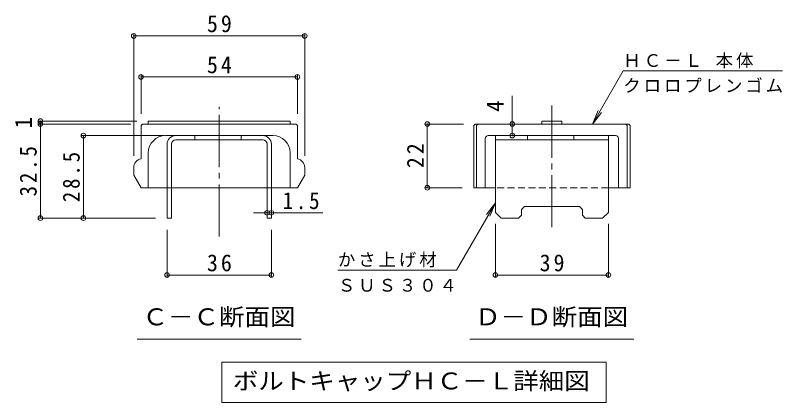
# Model space of a CAD drawing. Units: millimetres on the paper, enlarged 4 times, with parts at other scales. Extents: x -1070 to 1072, y -788 to 743.
# Drawn here: x 542 to 1072, y -670 to -402 of the extents above; entities that cross this region are included whole.
import ezdxf
from ezdxf.enums import TextEntityAlignment as Align

# ---------------------------------------------------------------- set-up
doc = ezdxf.new("R2010")
doc.units = ezdxf.units.MM
doc.header["$LTSCALE"] = 4
doc.header["$PDMODE"] = 32
doc.header["$PDSIZE"] = 3.2
doc.linetypes.add('CHAIN2', pattern=[12, 9, -1, 1, -1])
doc.linetypes.add('DASHED1', pattern=[1.8, 1.2, -0.6])
for name, color, linetype, lineweight in [('D-4', 7, 'Continuous', 9), ('D-5', 7, 'Continuous', 9), ('D-7', 6, 'Continuous', 5), ('D-8', 4, 'Continuous', 9)]:
    doc.layers.add(name, color=color, linetype=linetype, lineweight=lineweight)
doc.styles.add('ＭＳ ゴシック', font='')
doc.styles.get('ＭＳ ゴシック').set_extended_font_data('MS Gothic')

msp = doc.modelspace()

# ---------------------------------------------------------------- linework, layer by layer
at = {"layer": 'D-4'}
for p, q in [((623.905, -415.455), (623.905, -499.543)), ((623.905, -416.655), (741.904, -416.655)), ((741.904, -415.455), (741.904, -499.543)), ((628.904, -443.844), (628.904, -470.543)), ((736.904, -443.844), (736.904, -470.542)), ((940.706, -477.543), (961.869, -440.888)), ((1071.869, -440.888), (961.869, -440.888)), ((628.904, -445.044), (736.904, -445.044)), ((885.18, -477.543), (885.18, -458.121)), ((940.706, -477.543), (944.533, -468.304)), ((940.706, -477.543), (946.794, -469.609)), ((558.256, -475.542), (625.904, -475.542)), ((559.456, -477.543), (559.456, -475.542)), ((558.256, -477.543), (621.905, -477.543)), ((559.456, -542.543), (559.456, -477.543)), ((825.337, -477.543), (851.574, -477.543)), ((826.537, -477.543), (826.537, -521.543)), ((885.18, -485.543), (885.18, -477.543)), ((587.947, -485.543), (644.904, -485.543)), ((589.147, -542.543), (589.147, -485.543)), ((825.337, -521.543), (850.574, -521.543)), ((873.574, -532.043), (846.808, -578.403)), ((873.574, -532.043), (867.486, -539.976)), ((873.574, -532.043), (869.747, -541.281)), ((715.904, -538.876), (706.493, -538.876)), ((715.904, -538.876), (718.904, -538.876)), ((718.904, -538.876), (754.321, -538.876)), ((558.256, -542.543), (638.904, -542.543)), ((646.904, -583.044), (646.904, -550.543)), ((718.904, -583.044), (718.904, -550.543)), ((873.574, -583.044), (873.574, -546.543)), ((951.574, -583.044), (951.574, -546.543)), ((718.904, -581.844), (646.904, -581.844)), ((764.808, -578.403), (846.808, -578.403)), ((951.574, -581.844), (873.574, -581.844))]:
    msp.add_line(p, q, dxfattribs=at)
for p in [(623.905, -416.655), (741.904, -416.655), (628.904, -445.044), (736.904, -445.044), (559.456, -475.542), (559.456, -477.543), (826.537, -477.543), (885.18, -477.543), (589.147, -485.543), (885.18, -485.543), (826.537, -521.543), (715.904, -538.876), (718.904, -538.876), (559.456, -542.543), (589.147, -542.543), (646.904, -581.844), (718.904, -581.844), (873.574, -581.844), (951.574, -581.844)]:
    msp.add_point(p, dxfattribs=at)
at = {"layer": 'D-5'}
for p, q in [((626.304, -626.108), (739.504, -626.108)), ((855.974, -626.108), (969.174, -626.108)), ((684.586, -642), (684.586, -670)), ((684.586, -642), (950, -642)), ((950, -642), (950, -670)), ((684.586, -670), (950, -670))]:
    msp.add_line(p, q, dxfattribs=at)
at = {"layer": 'D-7', "linetype": 'CHAIN2'}
for p, q in [((682.904, -555.255), (682.904, -465.753)), ((912.574, -464.849), (912.574, -550.697))]:
    msp.add_line(p, q, dxfattribs=at)
at = {"layer": 'D-7'}
for p, q in [((633.904, -477.543), (633.904, -475.542)), ((633.904, -475.542), (731.904, -475.542)), ((731.904, -477.543), (731.904, -475.542)), ((905.667, -475.543), (905.667, -477.543)), ((919.481, -475.543), (905.667, -475.543)), ((919.481, -475.543), (919.481, -477.543)), ((628.904, -478.543), (629.905, -477.543)), ((628.904, -478.543), (628.904, -501.626)), ((735.905, -477.543), (629.905, -477.543)), ((858.574, -478.543), (859.574, -477.543)), ((858.574, -478.543), (858.574, -521.543)), ((965.573, -477.543), (859.574, -477.543)), ((860.574, -478.543), (861.574, -477.543)), ((860.574, -478.543), (860.574, -521.543)), ((964.574, -478.543), (963.573, -477.543)), ((964.574, -478.543), (964.574, -521.543)), ((966.574, -478.543), (965.573, -477.543)), ((966.574, -478.543), (966.574, -521.543)), ((645.905, -485.543), (719.904, -485.543)), ((956.574, -485.543), (868.574, -485.543)), ((866.574, -487.543), (866.574, -521.543)), ((958.574, -487.543), (958.574, -521.543)), ((633.904, -497.542), (633.904, -521.543)), ((731.905, -497.542), (731.905, -521.543)), ((623.905, -507.543), (623.905, -512.882)), ((741.904, -507.543), (741.904, -512.882)), ((628.904, -521.543), (623.905, -512.882)), ((736.904, -521.543), (741.904, -512.882)), ((628.904, -521.543), (646.904, -521.543)), ((649.904, -521.543), (715.904, -521.543)), ((718.904, -521.543), (736.904, -521.543)), ((873.574, -521.543), (858.574, -521.543)), ((966.574, -521.543), (951.574, -521.543))]:
    msp.add_line(p, q, dxfattribs=at)
at = {"layer": 'D-7', "linetype": 'DASHED1'}
for p, q in [((646.904, -521.543), (649.904, -521.543)), ((715.904, -521.543), (718.904, -521.543)), ((951.574, -521.543), (873.574, -521.543))]:
    msp.add_line(p, q, dxfattribs=at)
at = {"layer": 'D-7'}
msp.add_lwpolyline([(735.905, -477.543), (736.904, -478.542), (736.904, -501.626)], dxfattribs=at)
for centre, radius, start, end in [((645.905, -497.542), 12, 90, 180), ((719.904, -497.542), 12, 0, 90), ((868.574, -487.543), 2, 90, 180), ((956.574, -487.543), 2, 0, 90), ((629.904, -507.543), 6, 99.59386, 180), ((735.904, -507.543), 6, 0, 80.40614)]:
    msp.add_arc(centre, radius, start, end, dxfattribs=at)
at = {"layer": 'D-8'}
for p, q in [((652.904, -485.543), (712.904, -485.543)), ((666.13, -488.543), (666.13, -485.543)), ((698.13, -488.543), (698.13, -485.543)), ((873.574, -485.543), (951.574, -485.543)), ((873.574, -538.543), (873.574, -485.543)), ((895.8, -488.543), (895.8, -485.543)), ((927.8, -488.543), (927.8, -485.543)), ((951.574, -538.543), (951.574, -485.543)), ((646.904, -491.543), (646.904, -542.543)), ((649.904, -491.543), (649.904, -542.543)), ((712.904, -488.543), (652.904, -488.543)), ((715.904, -491.543), (715.904, -542.543)), ((718.904, -491.543), (718.904, -542.543)), ((873.574, -488.543), (951.574, -488.543)), ((893.574, -534.543), (931.574, -534.543)), ((873.574, -538.543), (877.574, -542.543)), ((951.574, -538.543), (947.574, -542.543)), ((646.904, -542.543), (649.904, -542.543)), ((718.904, -542.543), (715.904, -542.543)), ((933.574, -540.543), (935.574, -542.543)), ((947.574, -542.543), (935.574, -542.543))]:
    msp.add_line(p, q, dxfattribs=at)
for points in [[(891.574, -540.543), (891.574, -536.543), (893.574, -534.543)], [(933.574, -540.543), (933.574, -536.543), (931.574, -534.543)], [(891.574, -540.543), (889.574, -542.543), (877.574, -542.543)]]:
    msp.add_lwpolyline(points, dxfattribs=at)
for centre, radius, start, end in [((652.904, -491.543), 6, 90, 180), ((712.904, -491.543), 6, 0, 90), ((652.904, -491.543), 3, 90, 180), ((712.904, -491.543), 3, 0, 90)]:
    msp.add_arc(centre, radius, start, end, dxfattribs=at)

# ---------------------------------------------------------------- texts
at = {"layer": 'D-4', "color": 2, "style": 'ＭＳ ゴシック'}
for s, p in [('4', (882.78, -469.162)), ('1', (557.056, -480.542))]:
    msp.add_text(s, height=11.73, rotation=90, dxfattribs=at).set_placement(p, align=Align.BOTTOM_LEFT)
at = {"layer": 'D-4', "color": 2, "char_height": 11.73, "attachment_point": 7, "style": 'ＭＳ ゴシック'}
for s, insert in [('\\T1.27;\\W0.95;59', (674.404, -414.255)), ('\\T1.27;\\W0.95;54', (674.404, -442.644)), ('\\T1.27;\\W0.9;1.5', (726.728, -536.476)), ('\\T1.27;\\W0.95;36', (674.404, -579.444)), ('\\T1.27;\\W0.95;39', (904.074, -579.444))]:
    msp.add_mtext(s, dxfattribs=dict(at, insert=insert))
at = {"layer": 'D-4', "char_height": 8.798, "attachment_point": 7, "style": 'ＭＳ ゴシック'}
for s, insert in [('\\T1.18;ＨＣ－Ｌ\\~本体', (961.869, -439.024)), ('\\T1.17;クロロプレンゴム', (961.869, -455.974)), ('\\T1.17;かさ上げ材', (764.808, -576.54)), ('\\T1.17;ＳＵＳ３０４', (764.808, -593.489))]:
    msp.add_mtext(s, dxfattribs=dict(at, insert=insert))
at = {"layer": 'D-4', "color": 2, "char_height": 11.73, "attachment_point": 7, "rotation": 90, "style": 'ＭＳ ゴシック'}
for s, insert in [('\\T1.27;\\W0.95;22', (824.137, -508.043)), ('\\T1.28;\\W0.9;32.5', (557.056, -527.543)), ('\\T1.28;\\W0.9;28.5', (586.747, -531.543))]:
    msp.add_mtext(s, dxfattribs=dict(at, insert=insert))
at = {"layer": 'D-5', "color": 2, "style": 'ＭＳ ゴシック', "width": 1.1}
for s, p in [('Ｃ－Ｃ断面図', (629.904, -620.108)), ('Ｄ－Ｄ断面図', (859.574, -620.108)), ('ボルトキャップＨＣ－Ｌ詳細図', (692.293, -664.4))]:
    msp.add_text(s, height=11.73, dxfattribs=at).set_placement(p, align=Align.BOTTOM_LEFT)

doc.saveas('drawing.dxf')
